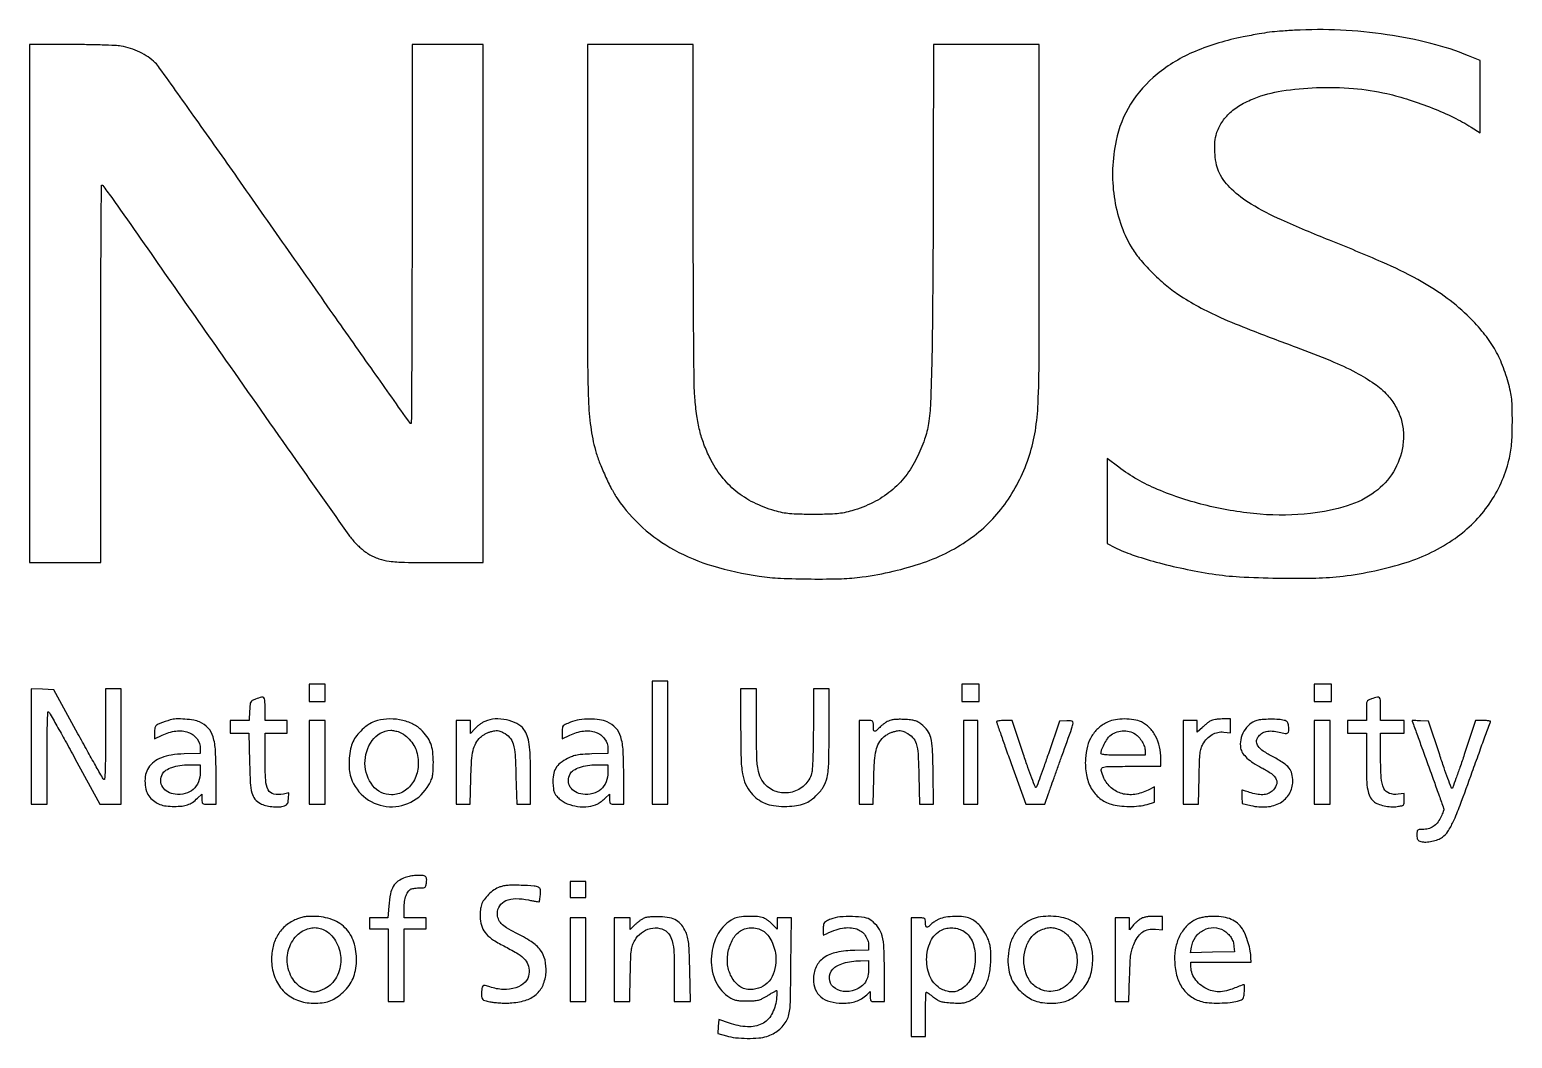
# Model space of a CAD drawing. Extents: x 284 to 1222, y 282 to 1697.
# Drawn here: x 284 to 1222, y 282 to 920 of the extents above; entities that cross this region are included whole.
import ezdxf

# ---------------------------------------------------------------- set-up
doc = ezdxf.new("R2010")
doc.units = 0

msp = doc.modelspace()

# ---------------------------------------------------------------- linework, layer by layer
for points in [[(1084.5, 920.004503, 0.004435), (1075.081164, 919.398201, 0.013662), (1068.729684, 918.757877, 0.0128), (1062.208484, 917.749625, 0.00352), (1052, 915.828284, 0.050268), (1021.609408, 906.642565, 0.072705), (997.569844, 892.260896, 0.08228), (980.766799, 873.192095, 0.089019), (971.57696, 850.221027, 0.042112), (969.439139, 832.312928, 0.044175), (970.390881, 814.590215, 0.045643), (974.363668, 797.861637, 0.052113), (981.196738, 782.904171, 0.040415), (986.488831, 775.387547, 0.02162), (994.130494, 766.975709, 0.021333), (1002.759766, 758.97782, 0.030088), (1011.139585, 752.678223, 0.02214), (1023.791881, 745.090734, 0.018862), (1037.750864, 738.206032, 0.012836), (1056.467613, 730.406981, 0.003799), (1085.5, 719.428005, -0.00978), (1107.404776, 710.84357, -0.022611), (1123.401514, 703.346282, -0.030083), (1135.103372, 696.273836, -0.05814), (1143.317049, 689.070825, -0.05308), (1148.525415, 681.907152, -0.057781), (1151.933918, 674.003493, -0.057893), (1153.43908, 665.543225, -0.053636), (1153.026958, 656.735797, -0.097747), (1147.104417, 640.45043, -0.099334), (1135.462837, 627.744137, -0.082858), (1117.912403, 618.922918, -0.047374), (1094.636512, 614.065745, -0.048362), (1062.898704, 613.608696, -0.038781), (1029.14852, 619.04736, -0.039738), (997.76912, 629.332352, -0.0628), (973.25, 643.423157), (966, 648.900788), (966, 621.96724), (966, 595.033692), (970.75, 592.630857, 0.034901), (981.840005, 587.960998, 0.015739), (996.940372, 583.334468, 0.014634), (1014.290171, 579.151804, 0.013113), (1032.5, 575.817946, 0.025088), (1049.679917, 574.012852, 0.009497), (1073.803704, 573.155405, 0.009505), (1097.960947, 573.21517, 0.024839), (1115.273451, 574.449062, 0.046214), (1155.230294, 583.098522, 0.076411), (1186.127796, 598.332417, 0.089455), (1207.710924, 620.072904, 0.090445), (1220.23713, 647.903174, 0.017905), (1221.299732, 652.969931, 0.020363), (1221.943605, 657.887315, 0.015876), (1222.282568, 663.752532, 0.00593), (1222.399023, 672, 0.005318), (1222.323369, 681.032777, 0.021412), (1221.98254, 686.538303, 0.027648), (1221.218011, 691.277988, 0.013587), (1219.751149, 697.210916, 0.030679), (1215.591999, 709.318279, 0.039277), (1210.247465, 719.82034, 0.038041), (1203.17774, 729.612947, 0.026209), (1193.809032, 739.594158, 0.035455), (1179.2694, 751.686291, 0.030926), (1162.507906, 762.219209, 0.02228), (1140.06224, 773.190856, 0.007689), (1106.725076, 787.078766, -0.009704), (1076.259476, 799.914787, -0.032524), (1057.084365, 809.975451, -0.050813), (1044.721349, 819.369102, -0.087956), (1036.994488, 829.660009, -0.063569), (1035.226758, 834.631799, -0.031595), (1034.215769, 841.254926, -0.031527), (1034.044208, 848.041341, -0.056378), (1034.879199, 853.551381, -0.070766), (1037.977687, 860.792425, -0.06418), (1043.057396, 867.154196, -0.057849), (1050.104194, 872.547244, -0.041353), (1059.031078, 876.914658, -0.054555), (1076.442835, 881.608972, -0.029638), (1098.52928, 883.715391, -0.028898), (1121.806191, 883.204247, -0.036923), (1143, 879.924133, -0.02051), (1157.175486, 876.025735, -0.01748), (1171.773187, 870.790519, -0.017991), (1185.324101, 864.815605, -0.029467), (1196.268768, 858.691067), (1202, 855.024842), (1202, 877.919104), (1202, 900.813365), (1194.75, 903.807109, 0.036107), (1170.864458, 911.707189, 0.025347), (1143.077179, 917.240376, 0.024445), (1113.57706, 920.110649, 0.025887)], [(284, 747), (284, 583), (306.5, 583), (329, 583), (329, 702.5, -0.000588), (329.053893, 748.321193, -0.000981), (329.220312, 786.891812, -0.000039), (329.441403, 821.683111, -0.419068), (329.75, 821.982763, -0.227041), (330.213507, 821.747614, -0.001671), (332.895419, 818.23034, -0.005814), (335.936988, 814.115045, -0.003642), (339.404618, 809.232763, 0.000222), (408.021786, 711.209493, 0.000765), (452.6694, 647.695249, 0.00026), (486.020807, 600.456652, 0.036627), (490.37056, 595.170185, 0.017827), (492.249637, 593.335555, 0.012512), (494.486789, 591.401907, 0.012645), (496.72475, 589.656223, 0.025658), (498.584467, 588.422172, 0.047833), (504.979203, 585.419795, 0.054717), (511.547114, 583.853962, 0.02737), (521.294651, 583.170665, 0.003722), (541.75, 583.010824), (571, 583), (571, 747), (571, 911), (548.5, 911), (526, 911), (526, 791, -0.000586), (525.946107, 744.98696, -0.000977), (525.779688, 706.254541, -0.000039), (525.5586, 671.315832, -0.41838), (525.25, 671.015458, -0.238189), (524.765894, 671.2726, -0.000024), (501.660937, 703.994107, -0.000688), (476.153864, 740.22682, -0.000414), (446, 783.261492, 0.000721), (415.614328, 826.570535, 0.00113), (389.355446, 863.704481, 0.000278), (366.285405, 896.134798, 0.044154), (363.401517, 899.509581, 0.044694), (358.99592, 903.11684, 0.036201), (353.705697, 906.176777, 0.035378), (347.888888, 908.508861, 0.037448), (341.910255, 909.9448, 0.02827), (338.024205, 910.351697, 0.003809), (329.81895, 910.681584, 0.004386), (320.078905, 910.913362, 0.003682), (309.75, 910.992446), (284, 911)], [(637.005895, 796.25, 0.000589), (637.105854, 714.988527, 0.008346), (637.661379, 685.908237, 0.023863), (639.089674, 668.844805, 0.034624), (642.098278, 654.036932, 0.025846), (644.514675, 646.778014, 0.013565), (648.222397, 638.012275, 0.013541), (652.352859, 629.556012, 0.028945), (656.084076, 623.321786, 0.060508), (671.948008, 605.163454, 0.058057), (691.906121, 591.038896, 0.052571), (716.385803, 580.837303, 0.036283), (745.731782, 574.359003, 0.025441), (759.162555, 573.094591, 0.008899), (778.561312, 572.605662, 0.008837), (797.897582, 572.804298, 0.026834), (811, 573.87587, 0.048264), (849.77106, 583.023879, 0.075606), (880.118551, 598.787989, 0.083751), (902.272144, 621.46739, 0.074777), (916.820722, 651.033497, 0.037272), (920.497739, 666.493812, 0.029133), (922.233558, 683.666462, 0.009963), (922.889601, 712.735815, 0.00066), (923, 796.378338), (923, 911), (889.5, 911), (856, 911), (855.911602, 830.25, -0.000836), (855.818447, 796.584101, -0.000785), (855.611837, 762.204687, -0.000781), (855.333118, 731.714196, -0.00271), (855.015259, 712, -0.003906), (854.198482, 684.182511, -0.028828), (852.94207, 670.969702, -0.049427), (850.392505, 661.035336, -0.024945), (845.353353, 649.112357, -0.052789), (838.269472, 637.69274, -0.056711), (829.099947, 628.311998, -0.055107), (817.81293, 621.023441, -0.045395), (804.454933, 615.803162, -0.019706), (799.511599, 614.580788, -0.027283), (794.995811, 613.905426, -0.018843), (789.328778, 613.586481, -0.004635), (780, 613.5, -0.004635), (770.671222, 613.586481, -0.018843), (765.004189, 613.905426, -0.027283), (760.488401, 614.580788, -0.019706), (755.545067, 615.803162, -0.045231), (742.232791, 621.000556, -0.055038), (730.989058, 628.248566, -0.056401), (721.811328, 637.6087, -0.051388), (714.624228, 649.067488, -0.023864), (710.78285, 657.910965, -0.029058), (708.081029, 666.524091, -0.026684), (706.239251, 675.972753, -0.015755), (705.003906, 687.404182, -0.016069), (704.591572, 696.768459, -0.000852), (704.287738, 726.657092, -0.001292), (704.073063, 763.174799, -0.000818), (704.002428, 805.75), (704, 911), (670.5, 911), (637, 911)], [(285, 466.54381), (285, 430), (290, 430), (295, 430), (295, 459.559017, -0.002513), (295.060274, 471.553073, -0.005388), (295.252961, 480.803636, -0.001573), (295.514857, 488.337489, -0.574714), (295.916551, 488.551574, -0.125523), (296.487022, 487.960286, -0.000473), (301.214941, 479.6411, -0.002412), (306.530713, 470.160604, -0.001509), (312.666551, 459.0135), (328.5, 430.041885), (335.25, 430.020942), (342, 430), (342, 466.5), (342, 503), (337, 503), (332, 503), (332, 473.8, -0.001876), (331.947331, 459.762055, -0.008043), (331.75, 451.398118, -0.006993), (331.456248, 445.929045, -0.643988), (330.885176, 445.714824, -0.067188), (330.158131, 446.668778, -0.00058), (325.615526, 454.678752, -0.00202), (320.440554, 463.915382, -0.0013), (314.511441, 474.664824), (299.252529, 502.5), (292.126265, 502.79381), (285, 503.087619)], [(427, 496.588679, 0.035621), (424.879352, 495.650403, 0.15374), (423.923725, 494.680408, 0.096726), (423.469042, 493.099161, 0.009721), (423.202283, 489.164757), (422.904565, 483), (416.952283, 483), (411, 483), (411, 479), (411, 475), (416.904626, 475), (422.809252, 475), (423.175908, 456.75, 0.00771), (423.642341, 443.619358, 0.050894), (424.640077, 437.133094, 0.107411), (426.594179, 433.2702, 0.103168), (429.999693, 430.500159, 0.05506), (433.261767, 429.245267, 0.034694), (437.275747, 428.482158, 0.034946), (441.281245, 428.287151, 0.064481), (444.5, 428.773623, 0.043436), (446.10633, 429.388548, 0.124152), (447.014836, 430.152935, 0.107442), (447.525599, 431.327351, 0.02813), (447.81378, 433.373448), (448.12756, 437.114557), (444.570353, 436.44722, -0.09355), (438.518331, 436.453951, -0.231036), (435.054254, 439.042678, -0.105386), (433.377004, 445.225044, -0.013731), (433, 458.95034), (433, 475), (440, 475), (447, 475), (447, 479), (447, 483), (440, 483), (433, 483), (433, 490.5, 0.00993), (432.89296, 495.889128, 0.186711), (432.2318, 497.414956, 0.270018), (430.841204, 497.792753, 0.020794)], [(734, 477.815604, 0.006072), (734.226669, 459.151113, 0.034284), (735.149369, 449.239893, 0.064609), (737.106784, 442.690237, 0.07225), (740.623576, 437.126663, 0.053487), (744.754313, 433.232102, 0.065242), (749.36452, 430.599778, 0.059973), (754.810745, 429.100085, 0.036686), (761.464162, 428.596382, 0.02542), (768.149048, 428.921571, 0.054601), (773.190766, 429.988426, 0.062516), (777.442561, 432.003048, 0.044367), (781.628927, 435.225605, 0.06795), (786.252825, 440.823577, 0.088927), (788.69326, 446.981635, 0.044043), (789.760678, 456.48134, 0.005966), (790, 476.537513), (790, 503), (785, 503), (780, 503), (779.994423, 478.25, -0.003535), (779.918522, 467.846682, -0.006062), (779.688738, 459.174225, -0.005225), (779.352718, 452.330998, -0.052871), (778.884616, 449.522546, -0.135965), (774.396775, 442.053904, -0.126293), (766.583491, 437.701976, -0.12625), (757.637973, 437.650377, -0.135825), (750.052901, 441.947099, -0.081677), (746.767154, 446.526229, -0.074447), (744.988351, 452.064162, -0.035477), (744.1838, 460.856755, -0.005081), (744, 478.94282), (744, 503), (739, 503), (734, 503)], [(1133.25, 496.753252, 0.040663), (1131.280026, 495.939561, 0.172656), (1130.418857, 495.025975, 0.095684), (1130.066632, 493.473793, 0.008089), (1130, 489.35534), (1130, 483), (1124, 483), (1118, 483), (1118, 479), (1118, 475), (1124, 475), (1130, 475), (1130, 457.467881, 0.007061), (1130.168193, 445.558106, 0.037475), (1130.83892, 439.079272, 0.071707), (1132.212781, 434.950715, 0.096818), (1134.611984, 431.843027, 0.086079), (1137.315583, 430.190708, 0.04017), (1141.255295, 428.986887, 0.039075), (1145.590022, 428.384239, 0.052268), (1149.554215, 428.560401, 0.015031), (1152.360997, 429.06799, 0.145463), (1153.412881, 429.63973, 0.174033), (1153.88764, 430.649715, 0.023705), (1154, 433.018387), (1154, 436.809687), (1150.144156, 436.29251, -0.118871), (1144.58416, 436.868908, -0.200349), (1141.160192, 439.966502, -0.094184), (1139.426941, 446.694793, -0.016079), (1139, 459.967881), (1139, 475), (1146.5, 475), (1154, 475), (1154, 479), (1154, 483), (1146.5, 483), (1139, 483), (1139, 490.5, 0.009225), (1138.901342, 495.846853, 0.17851), (1138.281138, 497.354815, 0.269287), (1136.950724, 497.768119, 0.021386)], [(373, 483.356317, 0.006074), (366.482675, 481.157796, 0.081194), (364.271676, 479.951273, 0.176549), (363.298347, 478.397884, 0.052609), (363, 475.570202), (363, 471.30582), (367.937989, 473.749604, -0.08313), (376.547692, 476.353353, -0.118395), (384.459471, 475.496373, -0.14877), (389.926588, 471.434678, -0.160472), (392, 465.140685), (392, 462.18205), (381.75, 461.841025, 0.028124), (373.611678, 461.11077, 0.056906), (367.401875, 459.462736, 0.071668), (362.701933, 456.795433, 0.08077), (359.163841, 453, 0.098681), (357.410611, 448.763836, 0.060859), (357.009879, 443.366877, 0.061721), (357.910741, 438.141946, 0.114855), (360.045336, 434.437292, 0.046976), (363.19797, 431.641525, 0.067838), (366.470061, 429.8704, 0.060509), (370.373617, 428.916016, 0.02951), (375.5, 428.608507, 0.024682), (380.422003, 428.847129, 0.06037), (383.957183, 429.631693, 0.066816), (386.98617, 431.179542, 0.036199), (390.25, 433.809278), (393, 436.374182), (393, 433.187091, 0.03078), (393.12032, 431.234427, 0.210916), (393.602986, 430.427061, 0.142958), (394.640746, 430.068997, 0.012064), (397.5, 430), (402, 430), (402, 447.450779, 0.011864), (401.611475, 463.82192, 0.061246), (400.082964, 472.737389, 0.114007), (396.945413, 478.227846, 0.099899), (391.578599, 482.103669, 0.066975), (387.868891, 483.221089, 0.022878), (382.272454, 483.856595, 0.022656), (376.671616, 483.979935, 0.072606)], [(502.302874, 482.355344, 0.063411), (498.439146, 480.406807, 0.039701), (494.473828, 477.245164, 0.039226), (490.988355, 473.427298, 0.054664), (488.563286, 469.492122, 0.062299), (487.128909, 465.143773, 0.028377), (486.307444, 459.205044, 0.028404), (486.163003, 453.167688, 0.057923), (486.864023, 448.484624, 0.148572), (495.26053, 435.07088, 0.148763), (509.695968, 428.604345, 0.149533), (525.229714, 431.287902, 0.150359), (536.563513, 442.199366, 0.023098), (538.186783, 445.4781, 0.05292), (539.020911, 448.102083, 0.041169), (539.396023, 451.219533, 0.009564), (539.492829, 456.5, 0.028764), (539.094088, 463.330673, 0.062253), (537.84475, 468.432253, 0.068119), (535.466606, 472.779855, 0.040885), (531.587797, 477.217614, 0.088728), (525.786226, 481.134007, 0.060856), (518.169605, 483.450386, 0.058937), (509.935334, 483.911442, 0.069772)], [(572.161572, 482.471951, 0.036104), (570.673117, 481.693505, 0.019243), (568.948533, 480.53248, 0.019059), (567.269713, 479.204832, 0.028058), (565.911572, 477.905337), (563, 474.788489), (563, 478.894245), (563, 483), (558.5, 483), (554, 483), (554, 456.5), (554, 430), (558.38259, 430), (562.76518, 430), (563.206798, 446.25, -0.009076), (563.721122, 457.590572, -0.041615), (564.683058, 464.102669, -0.070246), (566.417192, 468.572371, -0.068868), (569.330022, 472.420931, -0.048127), (570.563373, 473.437242, -0.0247), (572.27932, 474.47436, -0.024299), (574.167089, 475.376193, -0.033524), (575.943699, 475.98484, -0.023757), (578.309339, 476.502744, -0.063668), (580.029087, 476.573045, -0.065664), (581.680428, 476.208196, -0.026522), (583.808651, 475.304337, -0.100118), (587.70328, 472.317603, -0.108918), (589.988832, 468.134164, -0.054923), (591.199899, 461.216327, -0.009335), (591.80172, 447.822779), (592.269389, 430), (596.634694, 430), (601, 430), (600.994423, 448.25, 0.007016), (600.81675, 460.641318, 0.029227), (600.169428, 468.079642, 0.048927), (598.898844, 473.204648, 0.0694), (596.735444, 477.366528, 0.120751), (592.419917, 481.094703, 0.066931), (585.817653, 483.419079, 0.064599), (578.52984, 483.972738, 0.089361)], [(626.25, 481.878008, 0.01225), (622.906552, 480.498064, 0.115442), (621.674798, 479.569817, 0.149861), (621.135388, 478.285485, 0.025033), (621, 475.583024), (621, 471.30582), (625.937989, 473.749604, -0.08313), (634.547692, 476.353353, -0.118395), (642.459471, 475.496373, -0.14877), (647.926588, 471.434678, -0.160472), (650, 465.140685), (650, 462.18205), (639.75, 461.841025, 0.008767), (634.15364, 461.556525, 0.028977), (630.49284, 461.091823, 0.039422), (627.553575, 460.300451, 0.030499), (624.501445, 459, 0.050497), (619.844487, 456.049932, 0.094311), (616.921338, 452.697853, 0.095396), (615.453714, 448.533949, 0.052602), (615.217922, 443.122275, 0.014725), (615.561722, 439.355119, 0.06749), (616.1148, 437.235431, 0.082046), (617.160831, 435.543524, 0.027887), (619.186519, 433.467878, 0.091511), (624.222783, 430.315261, 0.061418), (630.813258, 428.603541, 0.061054), (637.670838, 428.538574, 0.087064), (643.5, 430.253812, 0.033177), (644.457138, 430.809732, 0.012508), (645.720312, 431.706836, 0.012326), (647.050509, 432.754649, 0.014684), (648.25, 433.809278), (651, 436.374182), (651, 433.187091, 0.03078), (651.12032, 431.234427, 0.210916), (651.602986, 430.427061, 0.142958), (652.640746, 430.068997, 0.012064), (655.5, 430), (660, 430), (660, 447.450779, 0.011864), (659.611475, 463.82192, 0.061246), (658.082964, 472.737389, 0.114007), (654.945413, 478.227846, 0.099899), (649.578599, 482.103669, 0.071211), (644.700904, 483.528167, 0.037926), (638.414367, 483.944589, 0.03721), (631.891315, 483.394974, 0.052169)], [(827.5, 482.675491, 0.032234), (826.170352, 481.961122, 0.018009), (824.646875, 480.933392, 0.017907), (823.175369, 479.778813, 0.027658), (822, 478.669694, -0.016962), (819.791896, 476.494939, -0.241682), (818.758238, 476.209311, -0.326436), (818.135422, 476.898204, -0.026007), (818, 479.5, 0.023974), (817.894012, 481.709242, 0.206324), (817.428571, 482.555556, 0.154453), (816.4175, 482.929858, 0.012019), (813.5, 483), (809, 483), (809, 456.5), (809, 430), (813.38259, 430), (817.76518, 430), (818.206798, 446.25, -0.009076), (818.721122, 457.590572, -0.041615), (819.683058, 464.102669, -0.070246), (821.417192, 468.572371, -0.068868), (824.330022, 472.420931, -0.048127), (825.563373, 473.437242, -0.0247), (827.27932, 474.47436, -0.024299), (829.167089, 475.376193, -0.033524), (830.943699, 475.98484, -0.023656), (833.308955, 476.50316, -0.063846), (835.024049, 476.573356, -0.066096), (836.66699, 476.208353, -0.026763), (838.780815, 475.304337, -0.088588), (842.818782, 472.333169, -0.118105), (845.091665, 468.405557, -0.057783), (846.240206, 461.873282, -0.008389), (846.805726, 448.361707), (847.265814, 430), (851.706616, 430), (856.147418, 430), (855.823709, 450.25, 0.007131), (855.377672, 464.992105, 0.049343), (854.347481, 472.141244, 0.097231), (852.216963, 476.719222, 0.072569), (848.314184, 480.709527, 0.040278), (846.238287, 482.043305, 0.054533), (844.17058, 482.873058, 0.041624), (841.576587, 483.370489, 0.01374), (837.704911, 483.676154, 0.014469), (834.402993, 483.750034, 0.022799), (831.572293, 483.602265, 0.026837), (829.242608, 483.24682, 0.055933)], [(895.986517, 482.25, 0.088136), (896.078587, 481.671545, 0.000242), (898.687609, 474.15625, 0.001459), (901.664134, 465.675566, 0.000909), (905.200657, 455.75), (914.428282, 430), (920.467465, 430), (926.506648, 430), (928.84368, 436.75, -0.001696), (930.137737, 440.446977, -0.000393), (932.340898, 446.657812, -0.000406), (934.889098, 453.805077, -0.000397), (937.467314, 461, 0.000777), (943.647338, 478.287669, 0.051363), (944.394179, 481.35099, 0.392039), (943.532705, 482.581604, 0.069656), (940.462778, 482.808299), (935.753774, 482.5), (928.762233, 462, -0.001989), (926.026614, 454.082111, -0.003089), (923.597394, 447.27582, -0.000937), (921.443522, 441.391121, -0.09845), (920.997712, 440.662367, -0.55294), (920.543772, 440.747165, -0.002316), (918.338111, 446.412155, -0.007115), (915.844346, 453.192695, -0.004115), (913.02921, 461.412367), (905.833686, 483), (900.916843, 483, 0.014331), (899.030956, 482.945935, 0.023415), (897.440362, 482.779688, 0.019867), (896.224682, 482.545016, 0.343195)], [(966.5, 482.12116, 0.070024), (960.645878, 478.369608, 0.077783), (956.293887, 473.263299, 0.072339), (953.49249, 466.749093, 0.050553), (952.21135, 458.845088, 0.059601), (952.819109, 448.623962, 0.084095), (955.909576, 440.057909, 0.09483), (961.282456, 433.719454, 0.099389), (968.532954, 429.94073, 0.043542), (973.687752, 428.921101, 0.026674), (979.878361, 428.580796, 0.026665), (986.075187, 428.901693, 0.043238), (991.25, 429.90484), (996, 431.259922), (996, 436.150285), (996, 441.040648), (991.872396, 438.934901, -0.080987), (983.462646, 436.239881, -0.103503), (975.35921, 436.708527, -0.11176), (968.575754, 440.297486, -0.107704), (963.890043, 446.5, -0.043248), (962.16797, 451.277499, -0.369908), (963.081083, 453.172224, -0.100529), (966.49893, 453.910479, -0.003087), (981, 454), (1000, 454), (1000, 458.841069, 0.057379), (999.133995, 466.362618, 0.065149), (996.583054, 473.152575, 0.070952), (992.621598, 478.572604, 0.093193), (987.616088, 482.086884, 0.067467), (982.920624, 483.49597, 0.038817), (977.022965, 483.964154, 0.038862), (971.141491, 483.515938, 0.069196)], [(1031.5, 482.837911, 0.031662), (1030.513259, 482.210117, 0.010204), (1029.132812, 481.159946, 0.010131), (1027.640997, 479.926156, 0.011189), (1026.25, 478.672153), (1023, 475.607666), (1023, 479.303833), (1023, 483), (1018.5, 483), (1014, 483), (1014, 456.5), (1014, 430), (1018.917396, 430), (1023.834791, 430), (1024.167396, 447.25, -0.003215), (1024.422458, 457.16928, -0.020603), (1024.790512, 462.178988, -0.0415), (1025.43201, 465.384942, -0.062757), (1026.554066, 467.996602, -0.056383), (1029.217884, 471.546257, -0.071455), (1032.424065, 474.095233, -0.077269), (1035.999749, 475.501885, -0.0826), (1039.75, 475.71114), (1044, 475.245674), (1044, 479.622837), (1044, 484), (1038.75, 483.969591, 0.018568), (1036.593372, 483.876965, 0.0187), (1034.454687, 483.624617, 0.01888), (1032.612422, 483.265344, 0.06835)], [(1060.604322, 482.96157, 0.106555), (1056.109425, 480.488024, 0.081963), (1052.526927, 476.163719, 0.080754), (1050.483629, 470.8505, 0.098169), (1050.428984, 465.526856, 0.103852), (1051.714041, 462.421899, 0.054691), (1054.442613, 459.238675, 0.044752), (1058.455499, 456.102101, 0.027841), (1063.648401, 453.140382, -0.038882), (1069.952236, 449.358398, -0.133035), (1072.96127, 445.698964, -0.206849), (1073.018937, 442.028472, -0.110632), (1070.363423, 438.25, -0.100708), (1067.762405, 436.701157, -0.071164), (1064.416319, 436.042852, -0.059374), (1060.446743, 436.306982, -0.038553), (1056, 437.5, 0.002967), (1054.33966, 438.074748, 0.004338), (1052.870578, 438.559375, 0.002164), (1051.619986, 438.953971, 0.075471), (1051.316776, 439, 0.39436), (1051.15573, 438.849588, 0.009756), (1051.102165, 437.751562, 0.015881), (1051.105632, 436.379625, 0.009485), (1051.192502, 434.75), (1051.5, 430.5), (1056.973002, 429.162639, 0.07912), (1067.042571, 428.337636, 0.112177), (1075.600147, 430.980912, 0.130671), (1081.306471, 436.658506, 0.130306), (1083.44715, 444.426556, 0.061954), (1082.891798, 449.276891, 0.110251), (1081.125171, 452.866344, 0.079741), (1077.556742, 456.08993, 0.021195), (1070.931099, 460, -0.022058), (1064.774518, 463.647586, -0.084753), (1061.52373, 466.664335, -0.160189), (1060.53124, 469.506699, -0.150701), (1061.384478, 472.464036, -0.100836), (1063.623176, 474.722364, -0.089741), (1066.659111, 476.041039, -0.075103), (1070.437997, 476.347196, -0.046213), (1074.852188, 475.628299, 0.020362), (1078.671074, 474.802007, 0.192899), (1080.276652, 475.142124, 0.245721), (1080.98177, 476.435797, 0.0332), (1080.824574, 479.625981, 0.05158), (1080.530657, 480.948531, 0.090089), (1079.992653, 481.929971, 0.094301), (1079.163625, 482.630544, 0.061157), (1078, 483.110774, 0.053824), (1074.593896, 483.666397, 0.015685), (1069.274225, 483.787654, 0.015628), (1063.963283, 483.576008, 0.054976)], [(1159.007559, 482.80226, 0.080367), (1159.052287, 482.563769, 0.000033), (1161.948177, 474.527014, 0.000508), (1165.175765, 465.599975, 0.000309), (1169.007559, 455.055661, -0.001085), (1172.838046, 444.463779, -0.001725), (1176.064721, 435.382302, -0.000349), (1178.871592, 427.377266, -0.084335), (1179, 426.621385, -0.085488), (1178.896112, 426.018207, -0.0086), (1178.382417, 424.646485, -0.010591), (1177.702723, 423.023975, -0.008239), (1176.897588, 421.288445, -0.058295), (1174.857282, 418.086279, -0.079194), (1172.305287, 415.807133, -0.080491), (1169.205234, 414.458695, -0.062494), (1165.54966, 414, 0.0211), (1163.385362, 413.908628, 0.174551), (1162.504935, 413.504839, 0.178413), (1162.094263, 412.637159, 0.022241), (1162, 410.519052, 0.028101), (1162.104949, 408.653189, 0.110783), (1162.478855, 407.572308, 0.139056), (1163.226477, 406.888634, 0.054681), (1164.547215, 406.398794, 0.071302), (1167.683251, 406.072918, 0.039359), (1171.517431, 406.525518, 0.039232), (1175.264245, 407.581064, 0.066536), (1178.140869, 409.100308, 0.094949), (1181.595359, 412.715359, 0.036307), (1184.950884, 418.846253, 0.017959), (1189.299705, 429.357602, 0.002794), (1197.030573, 450.48511, -0.000529), (1201.336007, 462.418579, -0.000847), (1205.038478, 472.59303, -0.00014), (1208.335097, 481.596869, -0.050623), (1208.645306, 482.23511, 0.490269), (1208.534089, 482.532302, 0.033209), (1207.517511, 482.775314, 0.027581), (1206.018117, 482.945626, 0.014489), (1204.142174, 483), (1199.166314, 483), (1192, 461.5, -0.002683), (1189.203107, 453.256621, -0.004409), (1186.737782, 446.315625, -0.000823), (1184.512843, 440.253314, -0.314109), (1184.149401, 440, -0.314342), (1183.786379, 440.25325, -0.000844), (1181.594409, 446.242188, -0.004464), (1179.165777, 453.102482, -0.002717), (1176.412466, 461.25), (1169.359816, 482.5), (1164.179908, 482.80226, 0.005445), (1162.19418, 482.896448, 0.009127), (1160.523819, 482.926942, 0.003325), (1159.11856, 482.917596, 0.417646)], [(517.151543, 475.974605, -0.090448), (520.613865, 474.296421, -0.047427), (524.203781, 471.10618, -0.046791), (527.211982, 467.19783, -0.073031), (528.927876, 463.320779, -0.091135), (529.81815, 453.354509, -0.109218), (526.948384, 444.403328, -0.123403), (520.939098, 438.247916, -0.138843), (513, 436, -0.229707), (501.173431, 441.735961, -0.165335), (496.203283, 455.789584, -0.160131), (500.772668, 470.286274, -0.220388), (512.5, 476.90847, -0.060837), (513.091185, 476.884028, -0.008821), (514.278891, 476.667302, -0.009883), (515.680174, 476.357043, -0.008317)], [(983.797741, 474.347505, -0.074222), (986.031372, 472.415828, -0.045117), (988.062191, 469.567681, -0.045502), (989.518962, 466.459637, -0.086717), (989.996262, 463.75), (990, 461), (976, 461, -0.004138), (969.111716, 461.057006, -0.018161), (965.050385, 461.271929, -0.023976), (962.536645, 461.618818, -0.365961), (962.021962, 462.25, -0.095236), (962.477837, 464.415729, -0.020173), (964.120718, 467.926301, -0.021404), (966.075773, 471.334176, -0.070246), (967.751319, 473.307747, -0.088143), (971.276204, 475.472728, -0.07772), (975.490485, 476.414393, -0.076531), (979.850915, 476.029429, -0.081187)], [(391.996262, 450.25, -0.093079), (390.834629, 444.090729, -0.120453), (387.542996, 439.398956, -0.119076), (382.424792, 436.719861, -0.089596), (376.06316, 436.296349, -0.098867), (371.422862, 437.77936, -0.127854), (368.197049, 440.849987, -0.1384), (367.028397, 444.904032, -0.124894), (368.080682, 449.150756, -0.129544), (370.254685, 451.488842, -0.05701), (374.087257, 453.341122, -0.048165), (379.067641, 454.560148, -0.035205), (384.75, 454.978038), (392, 455)], [(649.996262, 450.25, -0.093079), (648.834629, 444.090729, -0.120453), (645.542996, 439.398956, -0.119076), (640.424792, 436.719861, -0.089596), (634.06316, 436.296349, -0.098867), (629.422862, 437.77936, -0.127854), (626.197049, 440.849987, -0.1384), (625.028397, 444.904032, -0.124894), (626.080682, 449.150756, -0.129544), (628.254685, 451.488842, -0.05701), (632.087257, 453.341122, -0.048165), (637.067641, 454.560148, -0.035205), (642.75, 454.978038), (650, 455)], [(521.740524, 383.570688, 0.065816), (517.11085, 381.194482, 0.111178), (514.171098, 377.998819, 0.083954), (512.391753, 373.195236, 0.025732), (511.340679, 365.501999), (510.706528, 358), (504.853264, 358), (499, 358), (499, 354.5), (499, 351), (505, 351), (511, 351), (511, 328), (511, 305), (516, 305), (521, 305), (521, 328), (521, 351), (528, 351), (535, 351), (535, 354.5), (535, 358), (528, 358), (521, 358), (521, 364.04966, -0.034962), (521.309908, 368.476289, -0.053395), (522.248368, 372.206324, -0.06651), (523.695638, 374.946062, -0.147448), (525.544802, 376.378819, -0.049081), (526.417413, 376.618747, -0.014073), (527.806897, 376.817528, -0.014019), (529.39544, 376.954349, -0.014472), (530.972381, 377, 0.020652), (533.279359, 377.095328, 0.152788), (534.286591, 377.50445, 0.167018), (534.834609, 378.396774, 0.025895), (535.186448, 380.471349, 0.027031), (535.283907, 382.03698, 0.061725), (535.148136, 383.210578, 0.090417), (534.7894, 384.016454, 0.152473), (534.214067, 384.471349, 0.081811), (531.923859, 384.943109, 0.028), (528.523725, 384.888376, 0.028039), (524.88936, 384.42009, 0.039658)], [(581.624765, 377.594991, 0.059186), (577.963276, 375.710872, 0.04438), (574.44104, 372.849871, 0.045329), (571.576994, 369.513176, 0.075128), (569.9043, 366.210025, 0.042261), (569.499703, 364.514923, 0.018087), (569.235345, 362.199058, 0.017744), (569.13016, 359.696374, 0.022318), (569.218552, 357.378098, 0.070295), (570.422313, 352.072232, 0.092474), (573.002772, 347.843299, 0.068955), (577.56029, 343.998303, 0.023755), (585.079245, 339.736952, -0.019935), (593.225062, 335.202142, -0.07724), (597.625214, 331.480764, -0.119196), (599.676964, 327.513947, -0.084733), (600.033553, 322.5, -0.177428), (597.521595, 317.290068, -0.113403), (591.708567, 313.770006, -0.091383), (583.749534, 312.67772, -0.07525), (575.329239, 314.350351, 0.033322), (572.29434, 315.222023, 0.242728), (570.877247, 314.840221, 0.18992), (570.156558, 313.370878, 0.020162), (570, 309.489929, 0.039884), (570.161867, 307.463934, 0.178122), (570.736219, 306.441931, 0.110731), (572.000856, 305.774381, 0.01124), (575.31833, 304.953242, 0.026987), (577.881675, 304.523242, 0.012393), (581.257453, 304.22725, 0.012233), (584.833974, 304.090527, 0.016547), (588.06833, 304.153108, 0.058621), (597.595894, 305.784125, 0.104769), (604.557369, 309.54599, 0.116684), (608.920808, 315.477164, 0.084794), (610.817754, 323.478828, 0.071192), (610.196337, 331.373255, 0.109055), (607.297078, 337.564577, 0.084965), (601.443983, 342.974505, 0.030198), (591.5, 348.617605, -0.02303), (585.892761, 351.694309, -0.06751), (582.481168, 354.468481, -0.097231), (580.642637, 357.404804, -0.091646), (580, 360.88145, -0.150508), (581.478128, 365.680667, -0.142675), (585.426677, 368.938297, -0.101852), (591.721069, 370.236334, -0.0517), (599.799565, 369.401757, 0.003739), (602.328529, 368.89234, 0.006052), (604.487598, 368.501262, 0.001625), (606.360031, 368.191719, 0.275506), (606.543434, 368.264354, 0.122528), (606.629464, 368.461111, 0.001991), (606.828241, 369.659528, 0.005063), (607.040702, 371.062818, 0.003323), (607.258267, 372.682976, 0.069029), (607.22351, 375.843561, 0.2473), (606.065841, 377.419031, 0.095961), (603.225489, 378.177306, 0.006801), (595, 378.637941, 0.009957), (590.427652, 378.740497, 0.020085), (586.82591, 378.604815, 0.025385), (583.943412, 378.232134, 0.044447)], [(451.194772, 356.409769, 0.0763), (444.720841, 351.84047, 0.083071), (440.135324, 345.657445, 0.078127), (437.624451, 337.988903, 0.058103), (437.228321, 329.074962, 0.085986), (439.708998, 319.077415, 0.098941), (445.348544, 311.042873, 0.100122), (453.581443, 305.85866, 0.090158), (463.5, 304.027539, 0.027465), (469.210539, 304.325811, 0.055406), (473.605501, 305.298456, 0.060111), (477.446996, 307.147359, 0.038303), (481.414475, 310.133633, 0.040576), (485.396965, 314.257974, 0.05705), (488.166942, 318.552821, 0.056873), (489.900395, 323.373025, 0.040004), (490.771679, 329.074962, 0.083015), (489.61986, 341.2942, 0.118388), (484.460953, 350.843574, 0.12107), (475.631696, 356.86891, 0.089381), (463.946344, 358.990231, 0.01447), (459.838991, 358.876656, 0.035787), (456.852994, 358.491967, 0.040896), (454.195378, 357.723686, 0.024791)], [(673, 357.931748, 0.042303), (671.815687, 357.31608, 0.016243), (670.279688, 356.27325, 0.015947), (668.677629, 355.027784, 0.018916), (667.25, 353.748792), (664, 350.607666), (664, 354.303833), (664, 358), (659, 358), (654, 358), (654, 331.5), (654, 305), (658.917396, 305), (663.834791, 305), (664.167396, 322.25, -0.002961), (664.432531, 332.768496, -0.024219), (664.814212, 337.556243, -0.051198), (665.553938, 340.711447, -0.046919), (666.934091, 343.74991, -0.099343), (671.148726, 348.573064, -0.103495), (676.839856, 351.310517, -0.112776), (682.754594, 351.413899, -0.137625), (687.644917, 348.863858, -0.101625), (689.876032, 345.699012, -0.062456), (691.170664, 341.308557, -0.033581), (691.823325, 334.449095, -0.006851), (691.994423, 322.25), (692, 305), (697.11676, 305), (702.23352, 305), (701.81262, 324.75, 0.002948), (701.506834, 335.98792, 0.017218), (701.107705, 341.889137, 0.032858), (700.447877, 345.787728, 0.047562), (699.321917, 349.092145, 0.058152), (696.667116, 353.524737, 0.095613), (693.404026, 356.411886, 0.086026), (689.044838, 358.063025, 0.039742), (683, 358.736789, 0.013472), (679.945325, 358.750897, 0.014503), (676.96875, 358.597983, 0.014146), (674.429727, 358.321101, 0.064573)], [(729.5, 357.430599, 0.145729), (719.784483, 348.044127, 0.110039), (715.461417, 333.766138, 0.110747), (717.618035, 319.07833, 0.149161), (725.836142, 308.544405, 0.026362), (728.544404, 306.848643, 0.06509), (730.719867, 305.988016, 0.050583), (733.352534, 305.60187, 0.01114), (737.924432, 305.5, 0.012291), (742.49953, 305.612479, 0.049083), (745.270091, 306.023413, 0.057098), (747.696602, 306.935117, 0.020677), (750.904736, 308.75, -0.004566), (752.949535, 309.995373, -0.006779), (754.764921, 311.045313, -0.003341), (756.317515, 311.90181, -0.125003), (756.704127, 312, -0.407799), (756.908163, 311.800394, -0.009654), (756.912029, 310.336318, -0.015744), (756.823928, 308.508157, -0.009339), (756.609718, 306.3364, -0.09719), (753.563266, 296.85094, -0.150944), (747.420946, 290.934894, -0.132413), (738.349026, 289.060803, -0.06733), (726.834602, 291.323484), (720.169203, 293.595335), (719.82408, 289.255984), (719.478958, 284.916633), (724.989479, 283.31137, 0.045298), (730.735467, 282.188836, 0.022298), (738.175603, 281.758271, 0.022025), (745.450373, 281.982592, 0.058978), (750.530481, 282.973765, 0.044872), (754.507816, 284.656255, 0.048053), (758.024283, 286.989944, 0.049017), (760.970827, 289.904248, 0.050557), (763.259231, 293.307932, 0.065292), (764.564342, 296.770151, 0.039103), (765.230738, 301.122846, 0.014666), (765.563333, 308.604726, 0.001261), (765.80406, 327.75), (766.108119, 358), (761.55406, 358), (757, 358), (757, 354.394245), (757, 350.788489), (754.117346, 353.874381, 0.025628), (752.817099, 355.130634, 0.020333), (751.293503, 356.353376, 0.020768), (749.784217, 357.372908, 0.047347), (748.552246, 357.980136, 0.073358), (744.630249, 358.844277, 0.024817), (738.769525, 358.966131, 0.024191), (732.992303, 358.519192, 0.088523)], [(791, 357.219492, 0.018826), (788.291112, 356.037354, 0.113845), (787.103, 355.084717, 0.125065), (786.507561, 353.749215, 0.024634), (786.187411, 351.122922, 0.016982), (786.125177, 349.489563, 0.032724), (786.205343, 348.183466, 0.044519), (786.393895, 347.322951, 0.461766), (786.687411, 347.198536, -0.023798), (793.061224, 350.019601, -0.046898), (798.386701, 351.524312, -0.058021), (803.069769, 351.832583, -0.06725), (807.458814, 351.013592, -0.085155), (810.391191, 349.45449, -0.072746), (812.822956, 346.931492, -0.07247), (814.437667, 343.807563, -0.083298), (814.992383, 340.5), (814.992242, 337.5), (806.246121, 337.417375, 0.04749), (794.736003, 336.211855, 0.102242), (786.572454, 332.731067, 0.132235), (781.737636, 327.003015, 0.109963), (780, 319.197543, 0.096466), (781.246606, 312.796317, 0.123789), (784.7742, 307.968271, 0.109603), (790.545785, 304.999101, 0.064289), (798.284058, 304, 0.030227), (803.141686, 304.293929, 0.05224), (807.082685, 305.196989, 0.057243), (810.498335, 306.821752, 0.045615), (813.75, 309.291287), (816, 311.348628), (816, 308.174314, 0.031113), (816.120975, 306.232048, 0.211064), (816.604407, 305.426351, 0.14247), (817.64338, 305.068959, 0.012068), (820.5, 305), (825, 305), (824.976143, 323.25, 0.008762), (824.684113, 338.756281, 0.052643), (823.547766, 346.730896, 0.097502), (821.088968, 351.938562, 0.073518), (816.617278, 356.438211, 0.123829), (812.413433, 358.192521, 0.029621), (804.816512, 358.875896, 0.03132), (796.869853, 358.620476, 0.069884)], [(859.5, 357.136516, 0.01896), (857.867981, 356.318096, 0.017949), (856.271844, 355.364274, 0.01824), (854.921839, 354.418698, 0.058066), (854.127555, 353.658478, -0.046611), (852.75214, 352.280479, -0.281712), (851.79508, 352.14171, -0.256045), (851.168005, 352.942594, -0.040761), (851, 355, 0.036189), (850.869465, 356.801169, 0.212646), (850.375, 357.583333, 0.135673), (849.318399, 357.931492, 0.012152), (846.5, 358), (842, 358), (842, 320.5), (842, 283), (846.5, 283), (851, 283), (851, 297, -0.00374), (851.040151, 302.368232, -0.006231), (851.1641, 306.8875, -0.001556), (851.331696, 310.783287, -0.400773), (851.558638, 311, -0.14902), (851.917324, 310.890669, -0.005386), (853.110167, 310.070217, -0.009467), (854.506259, 309.047585, -0.006452), (856.055967, 307.834782, 0.030372), (858.518608, 306.090693, 0.064303), (860.643246, 305.123822, 0.048739), (863.295463, 304.582776, 0.011503), (867.806921, 304.217319, 0.011177), (872.122386, 304.064177, 0.037738), (874.936923, 304.239806, 0.050108), (877.247301, 304.800033, 0.033443), (879.75166, 305.873306, 0.083716), (885.174516, 309.900647, 0.079092), (889.103452, 315.556834, 0.06795), (891.49072, 322.919025, 0.041882), (892.348286, 332, 0.011725), (892.288982, 336.559107, 0.030982), (891.968512, 339.80541, 0.038256), (891.30168, 342.568365, 0.028316), (890.164906, 345.5, 0.033144), (887.927068, 349.667443, 0.043146), (885.323234, 353.126271, 0.047652), (882.418747, 355.799869, 0.061201), (879.282119, 357.623161, 0.074287), (875.135943, 358.70839, 0.033085), (869.480012, 358.943538, 0.033113), (863.788257, 358.425323, 0.067582)], [(918.5, 357.132659, 0.063487), (912.157579, 353.204576, 0.078869), (907.525232, 348.04976, 0.07559), (904.584274, 341.53012, 0.052838), (903.239391, 333.566121, 0.044635), (903.428582, 326.687301, 0.062048), (904.895918, 320.707925, 0.064618), (907.723387, 315.453078, 0.054001), (911.954187, 310.731099, 0.039566), (916.149779, 307.520225, 0.058247), (920.308696, 305.471253, 0.054831), (925.0145, 304.360229, 0.030584), (930.898138, 304, 0.037218), (936.113452, 304.388745, 0.055803), (940.521005, 305.562635, 0.057252), (944.478159, 307.653868, 0.041808), (948.334734, 310.798827, 0.039779), (951.967354, 314.910627, 0.055624), (954.456987, 319.131127, 0.054103), (956.000073, 323.887378, 0.035112), (956.781312, 329.620962, 0.059398), (956.307417, 338.482215, 0.078264), (953.702031, 346.131188, 0.083507), (949.044945, 352.242953, 0.07948), (942.570863, 356.619231, 0.063797), (937.083427, 358.367135, 0.039926), (930.367301, 359.048704, 0.0402), (923.728986, 358.656389, 0.072206)], [(986.860722, 357.243411, 0.023503), (985.699473, 356.395371, 0.013717), (984.386481, 355.277752, 0.013698), (983.130579, 354.084041, 0.022514), (982.143992, 353), (980.066539, 350.5), (980.033269, 354.25), (980, 358), (975.5, 358), (971, 358), (971, 331.5), (971, 305), (975.368141, 305), (979.736281, 305), (980.190861, 320.772893, -0.004044), (980.534573, 330.083154, -0.024034), (980.986721, 334.928445, -0.041487), (981.791271, 338.459376, -0.030603), (983.234832, 342.201764, -0.048428), (985.741664, 346.518605, -0.09411), (988.619975, 349.255584, -0.101036), (992.154227, 350.631185, -0.06237), (996.625724, 350.833489), (1001, 350.485588), (1001, 354.742794), (1001, 359), (995.25, 358.993411, 0.020474), (992.58902, 358.88135, 0.030665), (990.287943, 358.546886, 0.035668), (988.36621, 358.000612, 0.058944)], [(1022.444193, 357.113873, 0.086782), (1016.62698, 353.138522, 0.076266), (1012.194702, 347.258835, 0.070424), (1009.472198, 339.871549, 0.057931), (1008.659743, 331.5, 0.05472), (1009.912566, 321.790034, 0.084939), (1013.249339, 314.051834, 0.095025), (1018.632279, 308.456676, 0.086289), (1025.882369, 305.016032, 0.053488), (1030.424413, 304.26407, 0.018035), (1037.142895, 304.122111, 0.01813), (1043.875824, 304.467115, 0.05106), (1048.5, 305.353969, 0.024006), (1050.945094, 306.217568, 0.142073), (1051.997893, 307.051276, 0.123147), (1052.517577, 308.376578, 0.016208), (1052.810103, 311.40717, 0.007839), (1052.947961, 314.268865, 0.096686), (1052.774544, 315.341311, 0.319856), (1052.268973, 315.686126, 0.097195), (1051.310103, 315.477374, -0.017496), (1044.094124, 312.652354, -0.050057), (1038.864973, 311.383035, -0.068803), (1034.513869, 311.379931, -0.064867), (1030.231529, 312.547728, -0.059791), (1025.671372, 315.129832, -0.068562), (1022.084844, 318.618512, -0.074228), (1019.789845, 322.681913, -0.091743), (1019, 326.95034), (1019, 330), (1038, 330), (1057, 330), (1056.984379, 332.75, 0.046374), (1056.558909, 337.061567, 0.024111), (1055.276677, 342.318125, 0.024102), (1053.508959, 347.385139, 0.050228), (1051.564274, 351.08224, 0.068768), (1048.431632, 354.640126, 0.075267), (1044.539617, 357.08728, 0.065491), (1039.645375, 358.495983, 0.037382), (1033.5, 358.956076, 0.017223), (1030.183012, 358.841786, 0.024061), (1027.236196, 358.495433, 0.027049), (1024.654886, 357.92038, 0.038286)], [(471.5, 349.73355, -0.087295), (475.184844, 346.73293, -0.058296), (478.249839, 342.221738, -0.056022), (480.303519, 336.901546, -0.064205), (481, 331.5, -0.063274), (480.28702, 325.88851, -0.061803), (478.19222, 320.585528, -0.064901), (474.993532, 316.191778, -0.086424), (471.03811, 313.25, -0.020472), (469.140792, 312.388742, -0.018943), (467.130136, 311.660937, -0.019327), (465.291605, 311.150582, -0.058096), (464, 311, -0.058096), (462.708395, 311.150582, -0.019327), (460.869864, 311.660937, -0.018943), (458.859208, 312.388742, -0.020472), (456.96189, 313.25, -0.086424), (453.006468, 316.191778, -0.064901), (449.80778, 320.585528, -0.061803), (447.71298, 325.88851, -0.063274), (447, 331.5, -0.063274), (447.71298, 337.11149, -0.061803), (449.80778, 342.414472, -0.064901), (453.006468, 346.808222, -0.086424), (456.96189, 349.75, -0.042483), (460.934022, 351.346398, -0.074728), (464.426634, 351.867282, -0.077685), (467.824277, 351.332246, -0.049543)], [(748.864236, 349.307988, -0.08373), (751.797603, 346.319959, -0.052515), (754.169209, 342.021382, -0.048979), (755.74481, 336.952099, -0.048553), (756.310425, 331.658114, -0.074961), (755.233457, 324.028769, -0.102737), (751.951091, 317.943037, -0.112858), (746.79412, 314.049941, -0.105862), (740.333956, 312.666667, -0.065404), (736.592992, 313.158114, -0.083645), (733.436118, 314.59884, -0.07492), (730.679376, 317.139382, -0.041839), (728.123744, 320.931638, -0.100746), (725.772647, 328.30795, -0.077229), (726.166117, 336.780126, -0.079122), (729.071893, 344.535832, -0.116811), (734, 349.836858, -0.086154), (737.417167, 351.35217, -0.070383), (741.399807, 351.771764, -0.069366), (745.399095, 351.068472, -0.078907)], [(875.373675, 349.490814, -0.166525), (880.853365, 342.441005, -0.091702), (882.479911, 331.517644, -0.089727), (880.087985, 320.514162, -0.14924), (874.102117, 313.251445, -0.05949), (870.984317, 311.682024, -0.081641), (867.903285, 311.106772, -0.076898), (864.66254, 311.5365, -0.046638), (861.060934, 312.968914, -0.169619), (854.162313, 320.183526, -0.107748), (851.688061, 331.662126, -0.107589), (854.215748, 343.142545, -0.168729), (861.149236, 350.359332, -0.076422), (864.465664, 351.453058, -0.056809), (868.322225, 351.655767, -0.056522), (872.147856, 350.983676, -0.073434)], [(937.5, 349.73355, -0.04113), (939.501304, 348.389289, -0.043769), (941.210817, 346.760672, -0.039315), (942.75174, 344.706342, -0.024036), (944.25, 342.070685, -0.126711), (946.954582, 329.789583, -0.144702), (943.149932, 318.412551, -0.16984), (934.376773, 312.093592, -0.177891), (923.770549, 312.777299, -0.055411), (920.233518, 314.836334, -0.067445), (917.49105, 317.509361, -0.063146), (915.431763, 320.965037, -0.041176), (913.92967, 325.365024, -0.077308), (913.240585, 332.804199, -0.075697), (914.831613, 340.158782, -0.081266), (918.374839, 346.257307, -0.114513), (923.345993, 350.069907, -0.041997), (927.219029, 351.449888, -0.070641), (930.640502, 351.853036, -0.073137), (933.95544, 351.284775, -0.048406)], [(1039.695666, 350.044003, -0.047386), (1042.393663, 348.025768, -0.064859), (1044.355709, 345.716604, -0.067269), (1045.611784, 343.051542, -0.05616), (1046.215183, 339.978664), (1046.5, 336.5), (1032.614435, 336.220898), (1018.72887, 335.941796), (1019.303106, 339.480399, -0.114741), (1021.926511, 345.874211, -0.119312), (1027.07228, 350.34619, -0.12485), (1033.498286, 351.847667, -0.132943)], [(815, 325.868034, -0.055363), (814.476963, 321.158816, -0.086013), (812.916333, 317.392509, -0.091125), (810.259946, 314.519143, -0.069627), (806.503289, 312.448106, -0.119227), (798.872713, 311.470098, -0.159954), (792.56815, 314.339264, -0.206573), (790.166452, 319.730681, -0.182493), (792.28422, 325.544036, -0.096663), (794.971907, 327.663338, -0.043959), (799.134253, 329.360262, -0.039192), (804.216755, 330.501652, -0.032439), (809.75, 330.932506), (815, 331)]]:
    msp.add_lwpolyline(points, format="xyb", close=True)
for points in [[(678, 469), (678, 430), (683, 430), (688, 430), (688, 469), (688, 508), (683, 508), (678, 508)], [(461, 500.5), (461, 495), (466, 495), (471, 495), (471, 500.5), (471, 506), (466, 506), (461, 506)], [(874, 500.5), (874, 495), (879.5, 495), (885, 495), (885, 500.5), (885, 506), (879.5, 506), (874, 506)], [(1097, 500.5), (1097, 495), (1102.5, 495), (1108, 495), (1108, 500.5), (1108, 506), (1102.5, 506), (1097, 506)], [(461, 456.5), (461, 430), (466, 430), (471, 430), (471, 456.5), (471, 483), (466, 483), (461, 483)], [(875, 456.5), (875, 430), (879.5, 430), (884, 430), (884, 456.5), (884, 483), (879.5, 483), (875, 483)], [(1097, 456.5), (1097, 430), (1102, 430), (1107, 430), (1107, 456.5), (1107, 483), (1102, 483), (1097, 483)], [(626, 376), (626, 371), (631, 371), (636, 371), (636, 376), (636, 381), (631, 381), (626, 381)], [(626, 331.5), (626, 305), (631, 305), (636, 305), (636, 331.5), (636, 358), (631, 358), (626, 358)]]:
    msp.add_lwpolyline(points, close=True)

doc.saveas('drawing.dxf')
